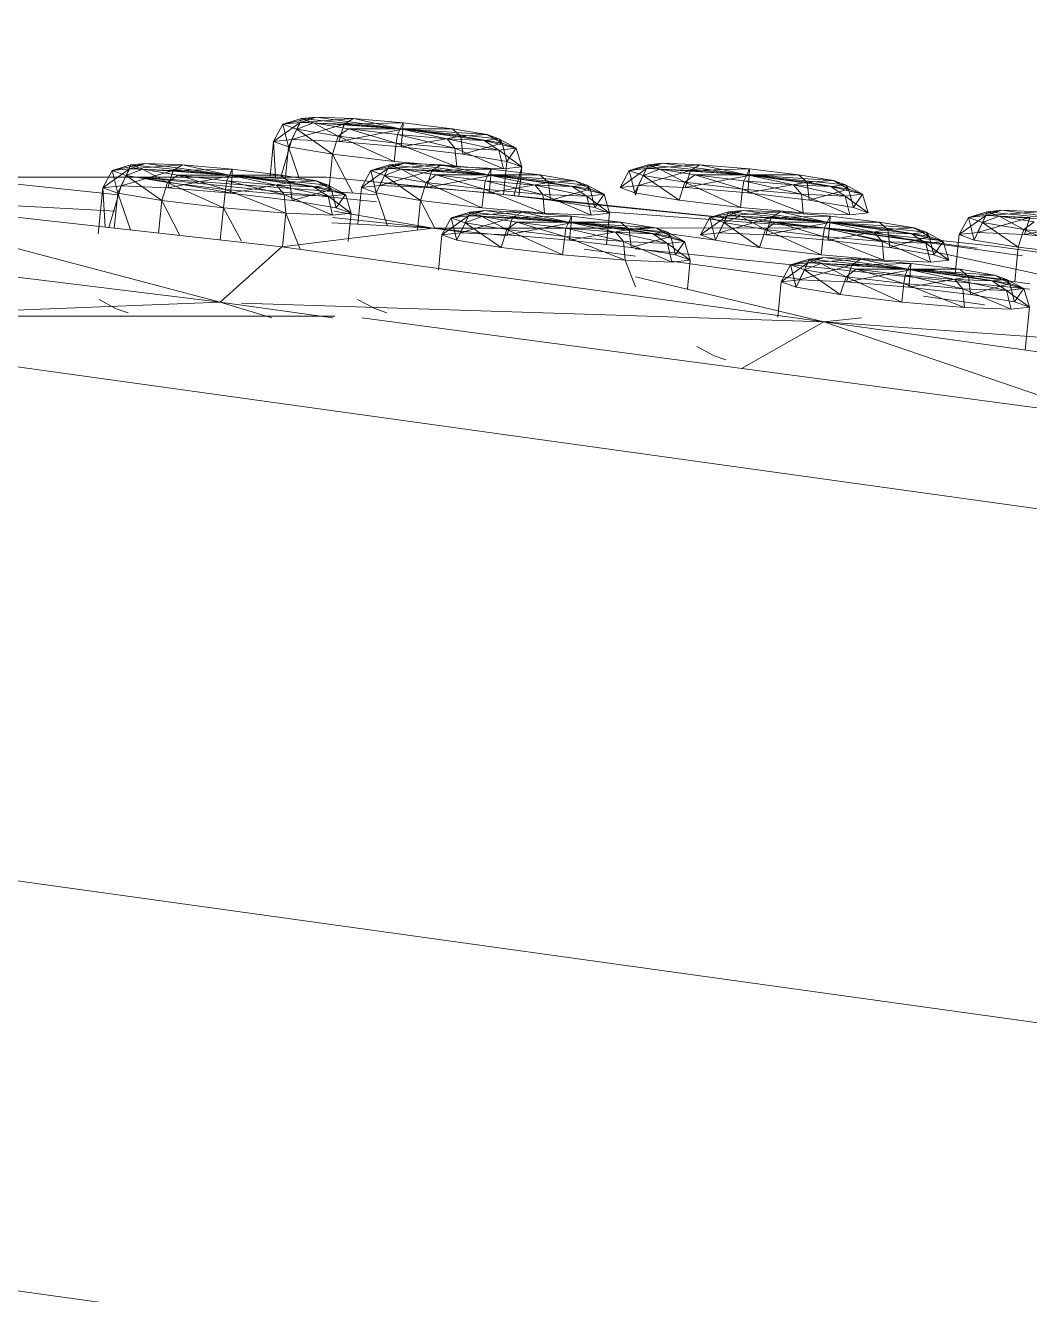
# Model space of a CAD drawing. Extents: x 4834 to 83801, y -13735 to 32221.
# Drawn here: x 13860.249 to 13861.858, y -12487.664 to -12485.629 of the extents above; entities that cross this region are included whole.
import ezdxf

# ---------------------------------------------------------------- set-up
doc = ezdxf.new("R2010")
doc.units = 0
doc.header["$LTSCALE"] = 8
doc.header["$MEASUREMENT"] = 0
doc.layers.add('A-WALL-PATT', color=253, linetype='Continuous')
doc.layers.add('G-IMPT', color=8, linetype='Continuous', lineweight=9)
doc.layers.add('I-FURN', color=30, linetype='Continuous', lineweight=9)

# ---------------------------------------------------------------- blocks, each defined once
blk = doc.blocks.new('Captain_Kirk_simplified_chair_2_22296 - Captain_Kirk_simplified_chair_2_22296-V42-Section 1')
at = {"layer": 'G-IMPT'}
for p, q in [((1110.3626, 22.7533), (1110.3201, 22.7228)), ((1110.3883, 22.7618), (1110.3349, 22.7503)), ((1110.3649, 22.7593), (1110.3349, 22.7503)), ((1110.3626, 22.7533), (1110.3349, 22.7503)), ((1110.3626, 22.7533), (1110.3495, 22.7259)), ((1110.3649, 22.7593), (1110.3573, 22.7422)), ((1110.3838, 22.7524), (1110.3573, 22.7422)), ((1110.3883, 22.7618), (1110.3626, 22.7533)), ((1110.4479, 22.7593), (1110.3626, 22.7533)), ((1110.433, 22.7503), (1110.3626, 22.7533)), ((1110.3883, 22.7618), (1110.3649, 22.7593)), ((1110.5231, 22.7431), (1110.3649, 22.7593)), ((1110.3649, 22.7593), (1110.3838, 22.7524)), ((1110.5231, 22.7431), (1110.3838, 22.7524)), ((1110.3838, 22.7524), (1110.4401, 22.743)), ((1110.3838, 22.7524), (1110.4238, 22.7311)), ((1110.4479, 22.7593), (1110.3883, 22.7618)), ((1110.5231, 22.7431), (1110.3883, 22.7618)), ((1110.4479, 22.7593), (1110.433, 22.7503)), ((1110.5276, 22.7525), (1110.433, 22.7503)), ((1110.5276, 22.7525), (1110.4479, 22.7593)), ((1110.5231, 22.7431), (1110.4479, 22.7593)), ((1110.5231, 22.7431), (1110.5276, 22.7525)), ((1110.5276, 22.7525), (1110.5272, 22.7423)), ((1110.6061, 22.7431), (1110.5276, 22.7525)), ((1110.3349, 22.7503), (1110.3201, 22.7228)), ((1110.3349, 22.7503), (1110.3573, 22.7422)), ((1110.3349, 22.7503), (1110.3439, 22.7141)), ((1110.3573, 22.7422), (1110.3439, 22.7141)), ((1110.433, 22.7503), (1110.3495, 22.7259)), ((1110.3573, 22.7422), (1110.4238, 22.7311)), ((1110.3573, 22.7422), (1110.4146, 22.7024)), ((1110.4401, 22.743), (1110.4238, 22.7311)), ((1110.433, 22.7503), (1110.4244, 22.7228)), ((1110.5272, 22.7423), (1110.4244, 22.7228)), ((1110.5272, 22.7423), (1110.433, 22.7503)), ((1110.5231, 22.7431), (1110.4401, 22.743)), ((1110.4401, 22.743), (1110.5186, 22.7337)), ((1110.4401, 22.743), (1110.5166, 22.7201)), ((1110.5186, 22.7337), (1110.5166, 22.7201)), ((1110.5231, 22.7431), (1110.5186, 22.7337)), ((1110.5186, 22.7337), (1110.5983, 22.7268)), ((1110.5186, 22.7337), (1110.6108, 22.712)), ((1110.5231, 22.7431), (1110.6061, 22.7431)), ((1110.5231, 22.7431), (1110.5983, 22.7268)), ((1110.5231, 22.7431), (1110.6578, 22.7244)), ((1110.5231, 22.7431), (1110.6813, 22.7269)), ((1110.5231, 22.7431), (1110.6623, 22.7337)), ((1110.5272, 22.7423), (1110.5246, 22.7142)), ((1110.6061, 22.7431), (1110.5272, 22.7423)), ((1110.62, 22.7312), (1110.5272, 22.7423)), ((1110.6061, 22.7431), (1110.6623, 22.7337)), ((1110.6061, 22.7431), (1110.62, 22.7312)), ((1110.6623, 22.7337), (1110.62, 22.7312)), ((1110.6813, 22.7269), (1110.6623, 22.7337)), ((1110.6623, 22.7337), (1110.6865, 22.7201)), ((1110.3201, 22.7228), (1110.3144, 22.6669)), ((1110.3495, 22.7259), (1110.3201, 22.7228)), ((1110.3201, 22.7228), (1110.3439, 22.7141)), ((1110.3201, 22.7228), (1110.3232, 22.6655)), ((1110.3495, 22.7259), (1110.3318, 22.6655)), ((1110.3439, 22.7141), (1110.339, 22.6655)), ((1110.3439, 22.7141), (1110.4146, 22.7024)), ((1110.3439, 22.7141), (1110.3607, 22.6655)), ((1110.4244, 22.7228), (1110.3495, 22.7259)), ((1110.4238, 22.7311), (1110.4146, 22.7024)), ((1110.4238, 22.7311), (1110.5166, 22.7201)), ((1110.4238, 22.7311), (1110.5133, 22.6906)), ((1110.5246, 22.7142), (1110.4244, 22.7228)), ((1110.5166, 22.7201), (1110.5133, 22.6906)), ((1110.5166, 22.7201), (1110.6108, 22.712)), ((1110.5166, 22.7201), (1110.6136, 22.682)), ((1110.62, 22.7312), (1110.5246, 22.7142)), ((1110.6233, 22.7024), (1110.5246, 22.7142)), ((1110.5983, 22.7268), (1110.6578, 22.7244)), ((1110.5983, 22.7268), (1110.6108, 22.712)), ((1110.5983, 22.7268), (1110.6812, 22.709)), ((1110.6108, 22.712), (1110.6812, 22.709)), ((1110.6108, 22.712), (1110.6136, 22.682)), ((1110.6108, 22.712), (1110.6884, 22.6789)), ((1110.62, 22.7312), (1110.6865, 22.7201)), ((1110.62, 22.7312), (1110.6233, 22.7024)), ((1110.6865, 22.7201), (1110.6233, 22.7024)), ((1110.6578, 22.7244), (1110.6813, 22.7269)), ((1110.6578, 22.7244), (1110.6812, 22.709)), ((1110.6578, 22.7244), (1110.7089, 22.712)), ((1110.6812, 22.709), (1110.7089, 22.712)), ((1110.6813, 22.7269), (1110.7089, 22.712)), ((1110.6813, 22.7269), (1110.6865, 22.7201)), ((1110.7089, 22.712), (1110.6865, 22.7201)), ((1110.6865, 22.7201), (1110.6941, 22.6907)), ((1110.7089, 22.712), (1110.6941, 22.6907)), ((1110.7089, 22.712), (1110.7179, 22.682)), ((1110.4146, 22.7024), (1110.4086, 22.6429)), ((1110.4146, 22.7024), (1110.5133, 22.6906)), ((1110.4146, 22.7024), (1110.4471, 22.64)), ((1110.6233, 22.7024), (1110.6941, 22.6907)), ((1110.6812, 22.709), (1110.6884, 22.6789)), ((1110.6812, 22.709), (1110.7179, 22.682)), ((1110.0889, 22.679), (1110.0463, 22.6485)), ((1110.0612, 22.676), (1110.0463, 22.6485)), ((1110.1146, 22.6875), (1110.0612, 22.676)), ((1110.0912, 22.685), (1110.0612, 22.676)), ((1110.0889, 22.679), (1110.0612, 22.676)), ((1110.0612, 22.676), (1110.0836, 22.6679)), ((1110.0612, 22.676), (1110.0702, 22.6399)), ((1110.0889, 22.679), (1110.0758, 22.6517)), ((1110.1593, 22.6761), (1110.0758, 22.6517)), ((1110.0912, 22.685), (1110.0836, 22.6679)), ((1110.1101, 22.6781), (1110.0836, 22.6679)), ((1110.1146, 22.6875), (1110.0889, 22.679)), ((1110.1742, 22.685), (1110.0889, 22.679)), ((1110.1593, 22.6761), (1110.0889, 22.679)), ((1110.1146, 22.6875), (1110.0912, 22.685)), ((1110.2494, 22.6688), (1110.0912, 22.685)), ((1110.0912, 22.685), (1110.1101, 22.6781)), ((1110.2494, 22.6688), (1110.1101, 22.6781)), ((1110.1101, 22.6781), (1110.1664, 22.6688)), ((1110.1101, 22.6781), (1110.1501, 22.6569)), ((1110.1742, 22.685), (1110.1146, 22.6875)), ((1110.2494, 22.6688), (1110.1146, 22.6875)), ((1110.1593, 22.6761), (1110.1507, 22.6485)), ((1110.1742, 22.685), (1110.1593, 22.6761)), ((1110.2539, 22.6782), (1110.1593, 22.6761)), ((1110.2535, 22.668), (1110.1593, 22.6761)), ((1110.2539, 22.6782), (1110.1742, 22.685)), ((1110.2494, 22.6688), (1110.1742, 22.685)), ((1110.2494, 22.6688), (1110.2539, 22.6782)), ((1110.2539, 22.6782), (1110.2535, 22.668)), ((1110.3324, 22.6689), (1110.2539, 22.6782)), ((1110.5034, 22.6792), (1110.4608, 22.6487)), ((1110.4757, 22.6762), (1110.4608, 22.6487)), ((1110.5291, 22.6877), (1110.4757, 22.6762)), ((1110.5057, 22.6852), (1110.4757, 22.6762)), ((1110.5034, 22.6792), (1110.4757, 22.6762)), ((1110.4757, 22.6762), (1110.4981, 22.6681)), ((1110.4757, 22.6762), (1110.4847, 22.6401)), ((1110.5034, 22.6792), (1110.4903, 22.6519)), ((1110.5737, 22.6763), (1110.4903, 22.6519)), ((1110.5057, 22.6852), (1110.4981, 22.6681)), ((1110.5246, 22.6783), (1110.4981, 22.6681)), ((1110.5291, 22.6877), (1110.5034, 22.6792)), ((1110.5886, 22.6852), (1110.5034, 22.6792)), ((1110.5737, 22.6763), (1110.5034, 22.6792)), ((1110.5291, 22.6877), (1110.5057, 22.6852)), ((1110.6639, 22.669), (1110.5057, 22.6852)), ((1110.5057, 22.6852), (1110.5246, 22.6783)), ((1110.5133, 22.6906), (1110.6136, 22.682)), ((1110.6639, 22.669), (1110.5246, 22.6783)), ((1110.5246, 22.6783), (1110.5809, 22.669)), ((1110.5246, 22.6783), (1110.5646, 22.657)), ((1110.5886, 22.6852), (1110.5291, 22.6877)), ((1110.6639, 22.669), (1110.5291, 22.6877)), ((1110.5737, 22.6763), (1110.5652, 22.6487)), ((1110.5886, 22.6852), (1110.5737, 22.6763)), ((1110.6683, 22.6784), (1110.5737, 22.6763)), ((1110.668, 22.6682), (1110.5737, 22.6763)), ((1110.6683, 22.6784), (1110.5886, 22.6852)), ((1110.6639, 22.669), (1110.5886, 22.6852)), ((1110.6136, 22.682), (1110.6884, 22.6789)), ((1110.6639, 22.669), (1110.6683, 22.6784)), ((1110.6683, 22.6784), (1110.668, 22.6682)), ((1110.7468, 22.669), (1110.6683, 22.6784)), ((1110.6884, 22.6789), (1110.7179, 22.682)), ((1110.6941, 22.6907), (1110.6887, 22.6374)), ((1110.7179, 22.682), (1110.6941, 22.6907)), ((1110.7179, 22.682), (1110.705, 22.6354)), ((1110.7179, 22.682), (1110.7131, 22.6345)), ((1110.9179, 22.6794), (1110.8753, 22.6489)), ((1110.8902, 22.6764), (1110.8753, 22.6489)), ((1110.9436, 22.6879), (1110.8902, 22.6764)), ((1110.9202, 22.6854), (1110.8902, 22.6764)), ((1110.9179, 22.6794), (1110.8902, 22.6764)), ((1110.8902, 22.6764), (1110.9126, 22.6683)), ((1110.8902, 22.6764), (1110.8991, 22.6402)), ((1110.9179, 22.6794), (1110.9048, 22.652)), ((1110.9882, 22.6764), (1110.9048, 22.652)), ((1110.9202, 22.6854), (1110.9126, 22.6683)), ((1110.9391, 22.6785), (1110.9126, 22.6683)), ((1110.9436, 22.6879), (1110.9179, 22.6794)), ((1111.0031, 22.6854), (1110.9179, 22.6794)), ((1110.9882, 22.6764), (1110.9179, 22.6794)), ((1110.9436, 22.6879), (1110.9202, 22.6854)), ((1111.0783, 22.6692), (1110.9202, 22.6854)), ((1110.9202, 22.6854), (1110.9391, 22.6785)), ((1111.0783, 22.6692), (1110.9391, 22.6785)), ((1110.9391, 22.6785), (1110.9954, 22.6691)), ((1110.9391, 22.6785), (1110.9791, 22.6572)), ((1111.0031, 22.6854), (1110.9436, 22.6879)), ((1111.0783, 22.6692), (1110.9436, 22.6879)), ((1110.9882, 22.6764), (1110.9797, 22.6489)), ((1111.0031, 22.6854), (1110.9882, 22.6764)), ((1111.0828, 22.6786), (1110.9882, 22.6764)), ((1111.0824, 22.6684), (1110.9882, 22.6764)), ((1111.0828, 22.6786), (1111.0031, 22.6854)), ((1111.0783, 22.6692), (1111.0031, 22.6854)), ((1111.0783, 22.6692), (1111.0828, 22.6786)), ((1111.0828, 22.6786), (1111.0824, 22.6684)), ((1111.1613, 22.6692), (1111.0828, 22.6786)), ((1110.1054, 22.6654), (1109.8058, 22.6653)), ((1110.0711, 22.6371), (1109.8058, 22.6653)), ((1110.0758, 22.6517), (1110.0463, 22.6485)), ((1110.0758, 22.6517), (1110.0562, 22.5847)), ((1110.0836, 22.6679), (1110.0702, 22.6399)), ((1110.1507, 22.6485), (1110.0758, 22.6517)), ((1110.0836, 22.6679), (1110.1501, 22.6569)), ((1110.0836, 22.6679), (1110.1409, 22.6281)), ((1110.1054, 22.6654), (1110.4049, 22.6655)), ((1110.2509, 22.6401), (1110.1054, 22.6654)), ((1110.4851, 22.6258), (1110.1054, 22.6654)), ((1110.1054, 22.6654), (1110.4857, 22.6371)), ((1110.1501, 22.6569), (1110.1409, 22.6281)), ((1110.1664, 22.6688), (1110.1501, 22.6569)), ((1110.1501, 22.6569), (1110.2429, 22.6458)), ((1110.1501, 22.6569), (1110.2396, 22.6163)), ((1110.2535, 22.668), (1110.1507, 22.6485)), ((1110.2494, 22.6688), (1110.1664, 22.6688)), ((1110.1664, 22.6688), (1110.2449, 22.6594)), ((1110.1664, 22.6688), (1110.2429, 22.6458)), ((1110.2449, 22.6594), (1110.2429, 22.6458)), ((1110.2494, 22.6688), (1110.2449, 22.6594)), ((1110.2449, 22.6594), (1110.3246, 22.6526)), ((1110.2449, 22.6594), (1110.3371, 22.6377)), ((1110.2494, 22.6688), (1110.3324, 22.6689)), ((1110.2494, 22.6688), (1110.3246, 22.6526)), ((1110.2494, 22.6688), (1110.3841, 22.6501)), ((1110.2494, 22.6688), (1110.4076, 22.6526)), ((1110.2494, 22.6688), (1110.3886, 22.6595)), ((1110.2535, 22.668), (1110.2509, 22.64)), ((1110.3463, 22.6569), (1110.2509, 22.64)), ((1110.3324, 22.6689), (1110.2535, 22.668)), ((1110.3463, 22.6569), (1110.2535, 22.668)), ((1110.3246, 22.6526), (1110.3841, 22.6501)), ((1110.3246, 22.6526), (1110.3371, 22.6377)), ((1110.3246, 22.6526), (1110.4075, 22.6348)), ((1110.3324, 22.6689), (1110.3886, 22.6595)), ((1110.3324, 22.6689), (1110.3463, 22.6569)), ((1110.3886, 22.6595), (1110.3463, 22.6569)), ((1110.3463, 22.6569), (1110.4128, 22.6459)), ((1110.3463, 22.6569), (1110.3496, 22.6282)), ((1110.3841, 22.6501), (1110.4076, 22.6526)), ((1110.4076, 22.6526), (1110.3886, 22.6595)), ((1110.3886, 22.6595), (1110.4128, 22.6459)), ((1110.6879, 22.6375), (1110.4049, 22.6655)), ((1110.4076, 22.6526), (1110.4352, 22.6378)), ((1110.4076, 22.6526), (1110.4128, 22.6459)), ((1110.4903, 22.6519), (1110.4608, 22.6487)), ((1110.4981, 22.6681), (1110.4847, 22.6401)), ((1110.5652, 22.6487), (1110.4903, 22.6519)), ((1110.5652, 22.6491), (1110.4978, 22.656)), ((1110.4981, 22.6681), (1110.5646, 22.657)), ((1110.4981, 22.6681), (1110.5554, 22.6283)), ((1110.5646, 22.657), (1110.5554, 22.6283)), ((1110.5809, 22.669), (1110.5646, 22.657)), ((1110.5646, 22.657), (1110.6574, 22.646)), ((1110.5646, 22.657), (1110.6541, 22.6165)), ((1110.668, 22.6682), (1110.5652, 22.6487)), ((1110.6639, 22.669), (1110.5809, 22.669)), ((1110.5809, 22.669), (1110.6594, 22.6596)), ((1110.5809, 22.669), (1110.6574, 22.646)), ((1110.6594, 22.6596), (1110.6574, 22.646)), ((1110.6639, 22.669), (1110.6594, 22.6596)), ((1110.6594, 22.6596), (1110.7391, 22.6528)), ((1110.6594, 22.6596), (1110.7516, 22.6379)), ((1110.6639, 22.669), (1110.7468, 22.669)), ((1110.6639, 22.669), (1110.7391, 22.6528)), ((1110.6639, 22.669), (1110.7986, 22.6503)), ((1110.6639, 22.669), (1110.8221, 22.6528)), ((1110.6639, 22.669), (1110.8031, 22.6597)), ((1110.668, 22.6682), (1110.6654, 22.6401)), ((1110.7607, 22.6571), (1110.6654, 22.6401)), ((1110.7468, 22.669), (1110.668, 22.6682)), ((1110.7607, 22.6571), (1110.668, 22.6682)), ((1110.7391, 22.6528), (1110.7986, 22.6503)), ((1110.7391, 22.6528), (1110.7516, 22.6379)), ((1110.7391, 22.6528), (1110.822, 22.635)), ((1110.7468, 22.669), (1110.8031, 22.6597)), ((1110.7468, 22.669), (1110.7607, 22.6571)), ((1110.8031, 22.6597), (1110.7607, 22.6571)), ((1110.7607, 22.6571), (1110.8273, 22.6461)), ((1110.7607, 22.6571), (1110.7641, 22.6284)), ((1110.7986, 22.6503), (1110.8221, 22.6528)), ((1110.7986, 22.6503), (1110.822, 22.635)), ((1110.7986, 22.6503), (1110.8497, 22.638)), ((1110.8221, 22.6528), (1110.8031, 22.6597)), ((1110.8031, 22.6597), (1110.8273, 22.6461)), ((1110.8221, 22.6528), (1110.8497, 22.638)), ((1110.8221, 22.6528), (1110.8273, 22.6461)), ((1110.9048, 22.652), (1110.8753, 22.6489)), ((1110.9126, 22.6683), (1110.8991, 22.6402)), ((1110.9048, 22.652), (1110.9003, 22.6366)), ((1110.9797, 22.6489), (1110.9048, 22.652)), ((1110.9126, 22.6683), (1110.9791, 22.6572)), ((1110.9126, 22.6683), (1110.9699, 22.6285)), ((1110.9791, 22.6572), (1110.9699, 22.6285)), ((1110.9954, 22.6691), (1110.9791, 22.6572)), ((1110.9791, 22.6572), (1111.0718, 22.6462)), ((1110.9791, 22.6572), (1111.0686, 22.6167)), ((1111.0824, 22.6684), (1110.9797, 22.6489)), ((1111.0783, 22.6692), (1110.9954, 22.6691)), ((1110.9954, 22.6691), (1111.0739, 22.6598)), ((1110.9954, 22.6691), (1111.0718, 22.6462)), ((1111.0739, 22.6598), (1111.0718, 22.6462)), ((1111.0783, 22.6692), (1111.0739, 22.6598)), ((1111.0739, 22.6598), (1111.1536, 22.653)), ((1111.0739, 22.6598), (1111.1661, 22.6381)), ((1111.0783, 22.6692), (1111.1613, 22.6692)), ((1111.0783, 22.6692), (1111.1536, 22.653)), ((1111.0783, 22.6692), (1111.2131, 22.6505)), ((1111.0783, 22.6692), (1111.2365, 22.653)), ((1111.0783, 22.6692), (1111.2176, 22.6599)), ((1111.0824, 22.6684), (1111.0799, 22.6403)), ((1111.1752, 22.6573), (1111.0799, 22.6403)), ((1111.1613, 22.6692), (1111.0824, 22.6684)), ((1111.1752, 22.6573), (1111.0824, 22.6684)), ((1111.1536, 22.653), (1111.2131, 22.6505)), ((1111.1536, 22.653), (1111.1661, 22.6381)), ((1111.1536, 22.653), (1111.2364, 22.6352)), ((1111.1613, 22.6692), (1111.2176, 22.6599)), ((1111.1613, 22.6692), (1111.1752, 22.6573)), ((1111.2176, 22.6599), (1111.1752, 22.6573)), ((1111.1752, 22.6573), (1111.2417, 22.6462)), ((1111.1752, 22.6573), (1111.1786, 22.6286)), ((1111.2131, 22.6505), (1111.2365, 22.653)), ((1111.2131, 22.6505), (1111.2364, 22.6352)), ((1111.2131, 22.6505), (1111.2641, 22.6381)), ((1111.2365, 22.653), (1111.2176, 22.6599)), ((1111.2176, 22.6599), (1111.2417, 22.6462)), ((1111.2365, 22.653), (1111.2641, 22.6381)), ((1111.2365, 22.653), (1111.2417, 22.6462)), ((1110.2344, 22.4648), (1109.5855, 22.6371)), ((1110.3335, 22.5539), (1109.5855, 22.6371)), ((1109.5855, 22.6371), (1110.0673, 22.6111)), ((1110.0463, 22.6485), (1110.0389, 22.5746)), ((1110.0463, 22.6485), (1110.0702, 22.6399)), ((1110.0463, 22.6485), (1110.0499, 22.5855)), ((1110.0702, 22.6399), (1110.0645, 22.5838)), ((1110.0702, 22.6399), (1110.1409, 22.6281)), ((1110.0702, 22.6399), (1110.0906, 22.5809)), ((1110.2509, 22.64), (1110.1507, 22.6485)), ((1110.2429, 22.6458), (1110.2396, 22.6163)), ((1110.2429, 22.6458), (1110.3371, 22.6377)), ((1110.2429, 22.6458), (1110.3399, 22.6077)), ((1110.3496, 22.6282), (1110.2509, 22.64)), ((1110.3371, 22.6377), (1110.4075, 22.6348)), ((1110.3371, 22.6377), (1110.3399, 22.6077)), ((1110.3371, 22.6377), (1110.4147, 22.6046)), ((1110.4128, 22.6459), (1110.3496, 22.6282)), ((1110.3841, 22.6501), (1110.4075, 22.6348)), ((1110.3841, 22.6501), (1110.4352, 22.6378)), ((1110.4075, 22.6348), (1110.4352, 22.6378)), ((1110.4075, 22.6348), (1110.4147, 22.6046)), ((1110.4075, 22.6348), (1110.4442, 22.6078)), ((1110.4352, 22.6378), (1110.4128, 22.6459)), ((1110.4128, 22.6459), (1110.4204, 22.6164)), ((1110.4352, 22.6378), (1110.4204, 22.6164)), ((1110.4352, 22.6378), (1110.4442, 22.6078)), ((1110.4608, 22.6487), (1110.4549, 22.5902)), ((1110.4608, 22.6487), (1110.4847, 22.6401)), ((1110.4847, 22.6401), (1110.5554, 22.6283)), ((1110.4847, 22.6401), (1110.5028, 22.5876)), ((1110.6654, 22.6401), (1110.5652, 22.6487)), ((1110.6574, 22.646), (1110.6541, 22.6165)), ((1110.6574, 22.646), (1110.7516, 22.6379)), ((1110.6574, 22.646), (1110.7543, 22.6079)), ((1110.7641, 22.6284), (1110.6654, 22.6401)), ((1111.2011, 22.584), (1110.6879, 22.6375)), ((1110.7516, 22.6379), (1110.822, 22.635)), ((1110.7516, 22.6379), (1110.7543, 22.6079)), ((1110.7516, 22.6379), (1110.8292, 22.6048)), ((1110.8273, 22.6461), (1110.7641, 22.6284)), ((1110.822, 22.635), (1110.8497, 22.638)), ((1110.822, 22.635), (1110.8292, 22.6048)), ((1110.822, 22.635), (1110.8587, 22.608)), ((1110.8497, 22.638), (1110.8273, 22.6461)), ((1110.8273, 22.6461), (1110.8348, 22.6166)), ((1110.8497, 22.638), (1110.8348, 22.6166)), ((1110.8497, 22.638), (1110.8587, 22.608)), ((1110.8753, 22.6489), (1110.8991, 22.6402)), ((1110.8991, 22.6402), (1110.9699, 22.6285)), ((1110.8991, 22.6402), (1110.9003, 22.637)), ((1111.0799, 22.6403), (1110.9797, 22.6489)), ((1111.0718, 22.6462), (1111.0686, 22.6167)), ((1111.0718, 22.6462), (1111.1661, 22.6381)), ((1111.0718, 22.6462), (1111.1688, 22.6081)), ((1111.1786, 22.6286), (1111.0799, 22.6403)), ((1111.1661, 22.6381), (1111.2364, 22.6352)), ((1111.1661, 22.6381), (1111.1688, 22.6081)), ((1111.1661, 22.6381), (1111.2437, 22.605)), ((1111.2417, 22.6462), (1111.1786, 22.6286)), ((1111.2364, 22.6352), (1111.2641, 22.6381)), ((1111.2364, 22.6352), (1111.2437, 22.605)), ((1111.2364, 22.6352), (1111.2732, 22.6082)), ((1111.2641, 22.6381), (1111.2417, 22.6462)), ((1111.2417, 22.6462), (1111.2493, 22.6168)), ((1111.2641, 22.6381), (1111.2493, 22.6168)), ((1111.2641, 22.6381), (1111.2732, 22.6082)), ((1110.1409, 22.6281), (1110.1357, 22.5759)), ((1110.1409, 22.6281), (1110.2396, 22.6163)), ((1110.1409, 22.6281), (1110.1701, 22.5721)), ((1110.2396, 22.6163), (1110.2344, 22.5649)), ((1110.2396, 22.6163), (1110.3399, 22.6077)), ((1110.2396, 22.6163), (1110.2685, 22.5629)), ((1110.3496, 22.6282), (1110.4204, 22.6164)), ((1110.5753, 22.5837), (1110.4171, 22.6112)), ((1110.4442, 22.6078), (1110.4204, 22.6164)), ((1110.5554, 22.6283), (1110.5506, 22.5807)), ((1110.5554, 22.6283), (1110.6541, 22.6165)), ((1110.5554, 22.6283), (1110.5791, 22.5828)), ((1110.6583, 22.612), (1110.6049, 22.6005)), ((1110.6349, 22.6095), (1110.6049, 22.6005)), ((1110.6349, 22.6095), (1110.6273, 22.5924)), ((1110.6583, 22.612), (1110.6326, 22.6035)), ((1110.7178, 22.6095), (1110.6326, 22.6035)), ((1110.6583, 22.612), (1110.6349, 22.6095)), ((1110.7931, 22.5933), (1110.6349, 22.6095)), ((1110.6349, 22.6095), (1110.6538, 22.6026)), ((1110.6541, 22.6165), (1110.7543, 22.6079)), ((1110.7178, 22.6095), (1110.6583, 22.612)), ((1110.7931, 22.5933), (1110.6583, 22.612)), ((1110.7178, 22.6095), (1110.7029, 22.6006)), ((1110.7975, 22.6027), (1110.7178, 22.6095)), ((1110.7931, 22.5933), (1110.7178, 22.6095)), ((1111.2011, 22.584), (1110.7641, 22.6287)), ((1110.7641, 22.6284), (1110.8348, 22.6166)), ((1110.8316, 22.6114), (1111.2011, 22.584)), ((1110.8587, 22.608), (1110.8348, 22.6166)), ((1110.9699, 22.6285), (1111.0686, 22.6167)), ((1111.0728, 22.6122), (1111.0193, 22.6007)), ((1111.0493, 22.6097), (1111.0193, 22.6007)), ((1111.0493, 22.6097), (1111.0418, 22.5926)), ((1111.0728, 22.6122), (1111.047, 22.6037)), ((1111.1323, 22.6097), (1111.047, 22.6037)), ((1111.0728, 22.6122), (1111.0493, 22.6097)), ((1111.2075, 22.5935), (1111.0493, 22.6097)), ((1111.0493, 22.6097), (1111.0683, 22.6028)), ((1111.0686, 22.6167), (1111.1688, 22.6081)), ((1111.1323, 22.6097), (1111.0728, 22.6122)), ((1111.2075, 22.5935), (1111.0728, 22.6122)), ((1111.1323, 22.6097), (1111.1174, 22.6008)), ((1111.212, 22.6029), (1111.1323, 22.6097)), ((1111.2075, 22.5935), (1111.1323, 22.6097)), ((1111.1786, 22.6286), (1111.2493, 22.6168)), ((1111.2732, 22.6082), (1111.2493, 22.6168)), ((1111.4873, 22.6124), (1111.4338, 22.6009)), ((1111.4638, 22.6099), (1111.4338, 22.6009)), ((1111.4638, 22.6099), (1111.4562, 22.5928)), ((1111.4873, 22.6124), (1111.4615, 22.6039)), ((1111.5468, 22.6099), (1111.4615, 22.6039)), ((1111.4873, 22.6124), (1111.4638, 22.6099)), ((1111.622, 22.5937), (1111.4638, 22.6099)), ((1111.4638, 22.6099), (1111.4828, 22.603)), ((1111.5468, 22.6099), (1111.4873, 22.6124)), ((1111.622, 22.5937), (1111.4873, 22.6124)), ((1110.3399, 22.6077), (1110.3344, 22.5539)), ((1110.3399, 22.6077), (1110.4147, 22.6046)), ((1110.3399, 22.6077), (1110.3626, 22.5499)), ((1110.4135, 22.5924), (1110.5753, 22.5837)), ((1110.5753, 22.5837), (1110.4143, 22.6008)), ((1110.4147, 22.6046), (1110.4442, 22.6078)), ((1110.4442, 22.6078), (1110.4396, 22.5622)), ((1110.6326, 22.6035), (1110.59, 22.573)), ((1110.6049, 22.6005), (1110.59, 22.573)), ((1110.6326, 22.6035), (1110.6049, 22.6005)), ((1110.6049, 22.6005), (1110.6273, 22.5924)), ((1110.6049, 22.6005), (1110.6139, 22.5644)), ((1110.6273, 22.5924), (1110.6139, 22.5644)), ((1110.6326, 22.6035), (1110.6195, 22.5762)), ((1110.7029, 22.6006), (1110.6195, 22.5762)), ((1110.6538, 22.6026), (1110.6273, 22.5924)), ((1110.6273, 22.5924), (1110.6938, 22.5814)), ((1110.6273, 22.5924), (1110.6846, 22.5526)), ((1110.7029, 22.6006), (1110.6326, 22.6035)), ((1110.7931, 22.5933), (1110.6538, 22.6026)), ((1110.6538, 22.6026), (1110.7101, 22.5933)), ((1110.6538, 22.6026), (1110.6938, 22.5814)), ((1110.7101, 22.5933), (1110.6938, 22.5814)), ((1110.7029, 22.6006), (1110.6944, 22.573)), ((1110.7972, 22.5925), (1110.6944, 22.573)), ((1110.7975, 22.6027), (1110.7029, 22.6006)), ((1110.7972, 22.5925), (1110.7029, 22.6006)), ((1110.7931, 22.5933), (1110.7101, 22.5933)), ((1110.7101, 22.5933), (1110.7886, 22.5839)), ((1110.7101, 22.5933), (1110.7866, 22.5703)), ((1110.7543, 22.6079), (1110.8292, 22.6048)), ((1110.7931, 22.5933), (1110.7886, 22.5839)), ((1110.7931, 22.5933), (1110.7975, 22.6027)), ((1110.7931, 22.5933), (1110.876, 22.5934)), ((1110.7931, 22.5933), (1110.8683, 22.5771)), ((1110.7931, 22.5933), (1110.9278, 22.5746)), ((1110.7931, 22.5933), (1110.9513, 22.5771)), ((1110.7931, 22.5933), (1110.9323, 22.584)), ((1110.7972, 22.5925), (1110.7946, 22.5645)), ((1110.7975, 22.6027), (1110.7972, 22.5925)), ((1110.876, 22.5934), (1110.7972, 22.5925)), ((1110.8899, 22.5814), (1110.7972, 22.5925)), ((1110.876, 22.5934), (1110.7975, 22.6027)), ((1110.8883, 22.5839), (1110.8252, 22.5904)), ((1110.8292, 22.6048), (1110.8587, 22.608)), ((1110.8587, 22.608), (1110.8536, 22.5574)), ((1110.876, 22.5934), (1110.9323, 22.584)), ((1110.876, 22.5934), (1110.8899, 22.5814)), ((1111.047, 22.6037), (1111.0045, 22.5732)), ((1111.0193, 22.6007), (1111.0045, 22.5732)), ((1111.047, 22.6037), (1111.0193, 22.6007)), ((1111.0193, 22.6007), (1111.0418, 22.5926)), ((1111.0193, 22.6007), (1111.0283, 22.5646)), ((1111.0418, 22.5926), (1111.0283, 22.5646)), ((1111.047, 22.6037), (1111.034, 22.5764)), ((1111.1174, 22.6008), (1111.034, 22.5764)), ((1111.0683, 22.6028), (1111.0418, 22.5926)), ((1111.0418, 22.5926), (1111.1083, 22.5815)), ((1111.0418, 22.5926), (1111.0991, 22.5528)), ((1111.1174, 22.6008), (1111.047, 22.6037)), ((1111.2075, 22.5935), (1111.0683, 22.6028)), ((1111.0683, 22.6028), (1111.1246, 22.5935)), ((1111.0683, 22.6028), (1111.1083, 22.5815)), ((1111.1246, 22.5935), (1111.1083, 22.5815)), ((1111.1174, 22.6008), (1111.1089, 22.5732)), ((1111.2116, 22.5927), (1111.1089, 22.5732)), ((1111.212, 22.6029), (1111.1174, 22.6008)), ((1111.2116, 22.5927), (1111.1174, 22.6008)), ((1111.2075, 22.5935), (1111.1246, 22.5935)), ((1111.1246, 22.5935), (1111.2031, 22.5841)), ((1111.1246, 22.5935), (1111.201, 22.5705)), ((1111.1688, 22.6081), (1111.2437, 22.605)), ((1111.2075, 22.5935), (1111.2031, 22.5841)), ((1111.2075, 22.5935), (1111.212, 22.6029)), ((1111.2075, 22.5935), (1111.2905, 22.5935)), ((1111.2075, 22.5935), (1111.2828, 22.5773)), ((1111.2075, 22.5935), (1111.3423, 22.5748)), ((1111.2075, 22.5935), (1111.3657, 22.5773)), ((1111.2075, 22.5935), (1111.3468, 22.5842)), ((1111.2116, 22.5927), (1111.2091, 22.5646)), ((1111.212, 22.6029), (1111.2116, 22.5927)), ((1111.2905, 22.5935), (1111.2116, 22.5927)), ((1111.3044, 22.5816), (1111.2116, 22.5927)), ((1111.2905, 22.5935), (1111.212, 22.6029)), ((1111.2437, 22.605), (1111.2732, 22.6082)), ((1111.2905, 22.5935), (1111.3468, 22.5842)), ((1111.2905, 22.5935), (1111.3044, 22.5816)), ((1111.4615, 22.6039), (1111.419, 22.5734)), ((1111.4338, 22.6009), (1111.419, 22.5734)), ((1111.4615, 22.6039), (1111.4338, 22.6009)), ((1111.4338, 22.6009), (1111.4562, 22.5928)), ((1111.4338, 22.6009), (1111.4428, 22.5647)), ((1111.4562, 22.5928), (1111.4428, 22.5647)), ((1111.4615, 22.6039), (1111.4485, 22.5765)), ((1111.5319, 22.6009), (1111.4485, 22.5765)), ((1111.4828, 22.603), (1111.4562, 22.5928)), ((1111.4562, 22.5928), (1111.5227, 22.5817)), ((1111.4562, 22.5928), (1111.5136, 22.553)), ((1111.5319, 22.6009), (1111.4615, 22.6039)), ((1111.622, 22.5937), (1111.4828, 22.603)), ((1111.4828, 22.603), (1111.5391, 22.5936)), ((1111.4828, 22.603), (1111.5227, 22.5817)), ((1111.5391, 22.5936), (1111.5227, 22.5817)), ((1111.5319, 22.6009), (1111.5233, 22.5734)), ((1111.6261, 22.5929), (1111.5233, 22.5734)), ((1110.3335, 22.5539), (1110.5753, 22.5837)), ((1110.5753, 22.5837), (1110.8883, 22.5839)), ((1110.6944, 22.5715), (1110.5753, 22.5837)), ((1110.6195, 22.5776), (1110.5753, 22.5837)), ((1110.59, 22.573), (1110.5843, 22.5166)), ((1110.6195, 22.5762), (1110.59, 22.573)), ((1110.59, 22.573), (1110.6139, 22.5644)), ((1110.6944, 22.573), (1110.6195, 22.5762)), ((1110.6938, 22.5814), (1110.6846, 22.5526)), ((1110.6938, 22.5814), (1110.7866, 22.5703)), ((1110.6938, 22.5814), (1110.7833, 22.5408)), ((1110.7946, 22.5645), (1110.6944, 22.573)), ((1110.7866, 22.5703), (1110.7833, 22.5408)), ((1110.7886, 22.5839), (1110.7866, 22.5703)), ((1110.7866, 22.5703), (1110.8808, 22.5622)), ((1110.7866, 22.5703), (1110.8835, 22.5322)), ((1110.7886, 22.5839), (1110.8683, 22.5771)), ((1110.7886, 22.5839), (1110.8808, 22.5622)), ((1110.8899, 22.5814), (1110.7946, 22.5645)), ((1110.8683, 22.5771), (1110.9278, 22.5746)), ((1110.8683, 22.5771), (1110.8808, 22.5622)), ((1110.8683, 22.5771), (1110.9512, 22.5593)), ((1111.0283, 22.5644), (1110.8883, 22.5839)), ((1110.9323, 22.584), (1110.8899, 22.5814)), ((1110.8899, 22.5814), (1110.9565, 22.5704)), ((1110.8899, 22.5814), (1110.8933, 22.5527)), ((1110.9565, 22.5704), (1110.8933, 22.5527)), ((1110.9003, 22.5839), (1111.2011, 22.584)), ((1110.9278, 22.5746), (1110.9513, 22.5771)), ((1110.9278, 22.5746), (1110.9512, 22.5593)), ((1110.9278, 22.5746), (1110.9789, 22.5623)), ((1110.9513, 22.5771), (1110.9323, 22.584)), ((1110.9323, 22.584), (1110.9565, 22.5704)), ((1110.9513, 22.5771), (1110.9789, 22.5623)), ((1110.9513, 22.5771), (1110.9565, 22.5704)), ((1110.9789, 22.5623), (1110.9565, 22.5704)), ((1110.9565, 22.5704), (1110.964, 22.5409)), ((1111.034, 22.5764), (1111.0045, 22.5732)), ((1111.0045, 22.5732), (1111.0283, 22.5646)), ((1111.1089, 22.5732), (1111.034, 22.5764)), ((1111.1083, 22.5815), (1111.0991, 22.5528)), ((1111.1083, 22.5815), (1111.201, 22.5705)), ((1111.1083, 22.5815), (1111.1978, 22.541)), ((1111.2091, 22.5646), (1111.1089, 22.5732)), ((1111.201, 22.5705), (1111.1978, 22.541)), ((1111.2031, 22.5841), (1111.201, 22.5705)), ((1111.201, 22.5705), (1111.2953, 22.5624)), ((1111.201, 22.5705), (1111.298, 22.5324)), ((1111.2011, 22.584), (1111.4787, 22.5544)), ((1111.5898, 22.5004), (1111.2011, 22.584)), ((1111.4473, 22.5517), (1111.2011, 22.584)), ((1111.5205, 22.5396), (1111.2011, 22.584)), ((1111.2031, 22.5841), (1111.2828, 22.5773)), ((1111.2031, 22.5841), (1111.2953, 22.5624)), ((1111.3044, 22.5816), (1111.2091, 22.5646)), ((1111.2828, 22.5773), (1111.3423, 22.5748)), ((1111.2828, 22.5773), (1111.2953, 22.5624)), ((1111.2828, 22.5773), (1111.3656, 22.5595)), ((1111.3468, 22.5842), (1111.3044, 22.5816)), ((1111.3044, 22.5816), (1111.3709, 22.5706)), ((1111.3044, 22.5816), (1111.3078, 22.5529)), ((1111.3709, 22.5706), (1111.3078, 22.5529)), ((1111.3423, 22.5748), (1111.3657, 22.5773)), ((1111.3423, 22.5748), (1111.3656, 22.5595)), ((1111.3423, 22.5748), (1111.3933, 22.5625)), ((1111.3657, 22.5773), (1111.3468, 22.5842)), ((1111.3468, 22.5842), (1111.3709, 22.5706)), ((1111.3657, 22.5773), (1111.3933, 22.5625)), ((1111.3657, 22.5773), (1111.3709, 22.5706)), ((1111.3933, 22.5625), (1111.3709, 22.5706)), ((1111.3709, 22.5706), (1111.3785, 22.5411)), ((1111.419, 22.5734), (1111.4127, 22.511)), ((1111.4485, 22.5765), (1111.419, 22.5734)), ((1111.419, 22.5734), (1111.4428, 22.5647)), ((1111.5233, 22.5734), (1111.4485, 22.5765)), ((1111.5227, 22.5817), (1111.5136, 22.553)), ((1111.5227, 22.5817), (1111.6155, 22.5707)), ((1111.5227, 22.5817), (1111.6123, 22.5412)), ((1111.6236, 22.5648), (1111.5233, 22.5734)), ((1110.2344, 22.4648), (1109.5245, 22.5528)), ((1110.2344, 22.4648), (1110.3335, 22.5539)), ((1111.202, 22.4333), (1110.3335, 22.5539)), ((1110.6139, 22.5644), (1110.6846, 22.5526)), ((1110.6846, 22.5526), (1110.7833, 22.5408)), ((1110.8933, 22.5527), (1110.7946, 22.5645)), ((1110.9003, 22.5386), (1110.8179, 22.55)), ((1110.8808, 22.5622), (1110.9512, 22.5593)), ((1110.8808, 22.5622), (1110.8835, 22.5322)), ((1110.8808, 22.5622), (1110.9584, 22.5291)), ((1110.8933, 22.5527), (1110.964, 22.5409)), ((1111.532, 22.4857), (1110.9003, 22.5504)), ((1110.9512, 22.5593), (1110.9789, 22.5623)), ((1110.9512, 22.5593), (1110.9584, 22.5291)), ((1110.9512, 22.5593), (1110.9879, 22.5323)), ((1110.9789, 22.5623), (1110.964, 22.5409)), ((1110.9789, 22.5623), (1110.9879, 22.5323)), ((1111.0283, 22.5646), (1111.0991, 22.5528)), ((1111.0991, 22.5528), (1111.1978, 22.541)), ((1111.3078, 22.5529), (1111.2091, 22.5646)), ((1111.2953, 22.5624), (1111.3656, 22.5595)), ((1111.2953, 22.5624), (1111.298, 22.5324)), ((1111.2953, 22.5624), (1111.3729, 22.5293)), ((1111.3078, 22.5529), (1111.3785, 22.5411)), ((1111.3656, 22.5595), (1111.3933, 22.5625)), ((1111.3656, 22.5595), (1111.3729, 22.5293)), ((1111.3656, 22.5595), (1111.4024, 22.5325)), ((1111.3933, 22.5625), (1111.3785, 22.5411)), ((1111.3933, 22.5625), (1111.4024, 22.5325)), ((1111.4428, 22.5647), (1111.5136, 22.553)), ((1112.3471, 22.4338), (1111.4787, 22.5544)), ((1111.5136, 22.553), (1111.508, 22.4978)), ((1111.5136, 22.553), (1111.6123, 22.5412)), ((1110.7833, 22.5408), (1110.8835, 22.5322)), ((1110.8835, 22.5322), (1110.9584, 22.5291)), ((1110.8835, 22.5322), (1110.9003, 22.4896)), ((1111.1632, 22.5021), (1110.9576, 22.5306)), ((1110.9584, 22.5291), (1110.9879, 22.5323)), ((1110.9879, 22.5323), (1110.964, 22.5409)), ((1110.9879, 22.5323), (1110.9833, 22.4867)), ((1111.1762, 22.528), (1111.1337, 22.4975)), ((1111.202, 22.5365), (1111.1485, 22.525)), ((1111.1786, 22.534), (1111.1485, 22.525)), ((1111.1762, 22.528), (1111.1485, 22.525)), ((1111.1762, 22.528), (1111.1632, 22.5007)), ((1111.1786, 22.534), (1111.171, 22.5169)), ((1111.202, 22.5365), (1111.1762, 22.528)), ((1111.2615, 22.534), (1111.1762, 22.528)), ((1111.2466, 22.5251), (1111.1762, 22.528)), ((1111.202, 22.5365), (1111.1786, 22.534)), ((1111.3367, 22.5178), (1111.1786, 22.534)), ((1111.1786, 22.534), (1111.1975, 22.5271)), ((1111.1978, 22.541), (1111.298, 22.5324)), ((1111.2615, 22.534), (1111.202, 22.5365)), ((1111.3367, 22.5178), (1111.202, 22.5365)), ((1111.2615, 22.534), (1111.2466, 22.5251)), ((1111.3412, 22.5272), (1111.2615, 22.534)), ((1111.3367, 22.5178), (1111.2615, 22.534)), ((1111.298, 22.5324), (1111.3729, 22.5293)), ((1111.3729, 22.5293), (1111.4024, 22.5325)), ((1111.4024, 22.5325), (1111.3785, 22.5411)), ((1111.1485, 22.525), (1111.1337, 22.4975)), ((1111.1485, 22.525), (1111.171, 22.5169)), ((1111.1485, 22.525), (1111.1576, 22.4889)), ((1111.171, 22.5169), (1111.1576, 22.4889)), ((1111.2466, 22.5251), (1111.1632, 22.5007)), ((1111.1975, 22.5271), (1111.171, 22.5169)), ((1111.171, 22.5169), (1111.2375, 22.5059)), ((1111.171, 22.5169), (1111.2283, 22.4771)), ((1111.3367, 22.5178), (1111.1975, 22.5271)), ((1111.1975, 22.5271), (1111.2538, 22.5178)), ((1111.1975, 22.5271), (1111.2375, 22.5059)), ((1111.2538, 22.5178), (1111.2375, 22.5059)), ((1111.2466, 22.5251), (1111.2381, 22.4975)), ((1111.3408, 22.517), (1111.2381, 22.4975)), ((1111.3412, 22.5272), (1111.2466, 22.5251)), ((1111.3408, 22.517), (1111.2466, 22.5251)), ((1111.3367, 22.5178), (1111.2538, 22.5178)), ((1111.2538, 22.5178), (1111.3323, 22.5084)), ((1111.2538, 22.5178), (1111.3302, 22.4948)), ((1111.3323, 22.5084), (1111.3302, 22.4948)), ((1111.3367, 22.5178), (1111.3323, 22.5084)), ((1111.3323, 22.5084), (1111.412, 22.5016)), ((1111.3323, 22.5084), (1111.4245, 22.4867)), ((1111.3367, 22.5178), (1111.3412, 22.5272)), ((1111.3367, 22.5178), (1111.4197, 22.5179)), ((1111.3367, 22.5178), (1111.412, 22.5016)), ((1111.3367, 22.5178), (1111.4715, 22.4991)), ((1111.3367, 22.5178), (1111.4949, 22.5016)), ((1111.3367, 22.5178), (1111.476, 22.5085)), ((1111.3408, 22.517), (1111.3383, 22.489)), ((1111.3412, 22.5272), (1111.3408, 22.517)), ((1111.4197, 22.5179), (1111.3408, 22.517)), ((1111.4336, 22.5059), (1111.3408, 22.517)), ((1111.4197, 22.5179), (1111.3412, 22.5272)), ((1111.532, 22.4945), (1111.3691, 22.5171)), ((1111.4197, 22.5179), (1111.476, 22.5085)), ((1111.4197, 22.5179), (1111.4336, 22.5059)), ((1111.476, 22.5085), (1111.4336, 22.5059)), ((1111.4949, 22.5016), (1111.476, 22.5085)), ((1111.476, 22.5085), (1111.5001, 22.4949)), ((1111.202, 22.4333), (1110.9003, 22.5057)), ((1111.1337, 22.4975), (1111.128, 22.4411)), ((1111.1632, 22.5007), (1111.1337, 22.4975)), ((1111.1337, 22.4975), (1111.1576, 22.4889)), ((1111.1576, 22.4889), (1111.2283, 22.4771)), ((1111.2381, 22.4975), (1111.1632, 22.5007)), ((1111.2375, 22.5059), (1111.2283, 22.4771)), ((1111.2375, 22.5059), (1111.3302, 22.4948)), ((1111.2375, 22.5059), (1111.327, 22.4653)), ((1111.3383, 22.489), (1111.2381, 22.4975)), ((1111.3302, 22.4948), (1111.327, 22.4653)), ((1111.3302, 22.4948), (1111.4245, 22.4867)), ((1111.3302, 22.4948), (1111.4272, 22.4567)), ((1111.4336, 22.5059), (1111.3383, 22.489)), ((1111.437, 22.4772), (1111.3383, 22.489)), ((1111.412, 22.5016), (1111.4715, 22.4991)), ((1111.412, 22.5016), (1111.4245, 22.4867)), ((1111.412, 22.5016), (1111.4948, 22.4838)), ((1111.4336, 22.5059), (1111.5001, 22.4949)), ((1111.4336, 22.5059), (1111.437, 22.4772)), ((1111.5001, 22.4949), (1111.437, 22.4772)), ((1111.4715, 22.4991), (1111.4949, 22.5016)), ((1111.4715, 22.4991), (1111.4948, 22.4838)), ((1111.4715, 22.4991), (1111.5225, 22.4868)), ((1111.4949, 22.5016), (1111.5225, 22.4868)), ((1111.4949, 22.5016), (1111.5001, 22.4949)), ((1111.5225, 22.4868), (1111.5001, 22.4949)), ((1111.5001, 22.4949), (1111.5077, 22.4654)), ((1110.0403, 22.4694), (1110.0679, 22.4545)), ((1110.4548, 22.4696), (1110.4824, 22.4547)), ((1111.2283, 22.4771), (1111.327, 22.4653)), ((1111.4593, 22.461), (1111.3616, 22.4745)), ((1111.4245, 22.4867), (1111.4948, 22.4838)), ((1111.4245, 22.4867), (1111.4272, 22.4567)), ((1111.4245, 22.4867), (1111.5021, 22.4536)), ((1111.437, 22.4772), (1111.5077, 22.4654)), ((1111.4948, 22.4838), (1111.5225, 22.4868)), ((1111.4948, 22.4838), (1111.5021, 22.4536)), ((1111.4948, 22.4838), (1111.5316, 22.4568)), ((1111.5225, 22.4868), (1111.5077, 22.4654)), ((1111.5225, 22.4868), (1111.5316, 22.4568)), ((1110.2344, 22.4648), (1109.5679, 22.4397)), ((1110.0679, 22.4545), (1110.0869, 22.4477)), ((1110.415, 22.4397), (1110.2344, 22.4648)), ((1110.3175, 22.4397), (1110.2344, 22.4648)), ((1111.202, 22.4333), (1110.2685, 22.4637)), ((1110.4824, 22.4547), (1110.5014, 22.4479)), ((1111.327, 22.4653), (1111.4272, 22.4567)), ((1111.4272, 22.4567), (1111.5021, 22.4536)), ((1111.5021, 22.4536), (1111.5316, 22.4568)), ((1111.5316, 22.4568), (1111.5077, 22.4654)), ((1111.5316, 22.4568), (1111.5247, 22.3885)), ((1111.202, 22.4333), (1111.0701, 22.3586)), ((1111.202, 22.4333), (1111.2624, 22.4398)), ((1111.6473, 22.2816), (1111.202, 22.4333)), ((1111.8731, 22.3401), (1111.202, 22.4333)), ((1111.202, 22.4333), (1111.7067, 22.3975)), ((1110.9985, 22.3941), (1111.0261, 22.3792)), ((1111.0261, 22.3792), (1111.045, 22.3724))]:
    blk.add_line(p, q, dxfattribs=at)
at = {"layer": 'I-FURN'}
for p, q in [((1112.7841, 20.4804), (1098.6915, 22.4397)), ((1110.4185, 22.4426), (1109.3044, 22.4426)), ((1109.3454, 22.4397), (1116.5073, 21.444)), ((1116.9912, 21.5692), (1110.4613, 22.4397)), ((1114.4354, 20.9077), (1109.2633, 21.6268))]:
    blk.add_line(p, q, dxfattribs=at)

msp = doc.modelspace()

# ---------------------------------------------------------------- hatches: boundary and pattern name
at = {"layer": 'A-WALL-PATT', "lineweight": 9}
h = msp.add_hatch(dxfattribs=at)
h.set_pattern_fill('FP_3', color=256, style=0, pattern_type=2)
h.set_pattern_definition([(0, (13837.783, -12508.538), (0, 8), []), (90, (13837.783, -12508.538), (-8, 8), [8, -8])])
h.paths.add_polyline_path([(13840.59538, -12508.53771), (13850.81164, -12508.53771), (13850.81164, -12508.03771), (13855.81161, -12508.03771), (13855.81161, -12502.33709), (13872.44009, -12502.33709), (13872.44009, -12508.03771), (13877.43824, -12508.03771), (13877.43824, -12508.53771), (13894.87708, -12508.53771), (13894.87708, -12400.53771), (13840.59538, -12400.53771), (13840.6321, -12485.87241), (13841.17424, -12485.91588), (13842.69051, -12486.06061), (13842.7009, -12486.10439), (13843.19361, -12486.13611), (13843.29534, -12486.09827), (13844.43735, -12486.09798), (13847.54657, -12486.5225), (13847.61339, -12486.2325), (13847.74513, -12486.12161), (13847.95952, -12486.09798), (13849.01778, -12486.09798), (13852.8843, -12486.63557), (13852.86652, -12486.58041), (13854.16229, -12486.56311), (13854.20212, -12486.31527), (13854.3154, -12486.16827), (13854.46285, -12486.09937), (13855.61538, -12486.09798), (13859.30922, -12486.58041), (13859.33124, -12486.30132), (13859.52152, -12486.00443), (13859.53128, -12485.97204), (13859.67165, -12485.91358), (13860.60086, -12485.87219), (13860.66588, -12485.86571), (13860.6917, -12485.81245), (13861.02032, -12485.84704), (13861.03044, -12485.90197), (13863.204, -12486.17354), (13863.24102, -12486.18271), (13863.60015, -12486.19708), (13863.65, -12486.03344), (13864.09368, -12483.19577), (13864.67658, -12480.18682), (13864.82834, -12479.87178), (13865.45964, -12479.70224), (13865.78374, -12479.66819), (13879.82219, -12479.71158), (13880.44886, -12479.89331), (13880.81585, -12480.09019), (13881.00509, -12480.22062), (13880.96818, -12480.86428), (13880.81023, -12483.36441), (13880.66246, -12486.54682), (13880.62605, -12486.82107), (13880.72142, -12486.82368), (13880.91894, -12486.98431), (13880.99249, -12487.10976), (13880.99249, -12487.80385), (13880.81116, -12488.03431), (13880.64915, -12488.1138), (13880.2926, -12488.19002), (13880.1176, -12488.90844), (13881.00076, -12488.90844), (13880.08235, -12491.99852), (13880.02751, -12492.16023), (13882.63992, -12496.98589), (13882.5273, -12502.28771), (13843.69505, -12502.28771), (13840.59538, -12492.6744), (13840.59538, -12504.94969)], flags=0)
h.paths.add_polyline_path([(13855.21302, -12486.58041), (13855.21601, -12486.58041), (13855.21094, -12486.58041)], flags=0)

# ---------------------------------------------------------------- block references
at = {"layer": 'G-IMPT'}
msp.add_blockref('Captain_Kirk_simplified_chair_2_22296 - Captain_Kirk_simplified_chair_2_22296-V42-Section 1', (12750.32625, -12508.53771), dxfattribs=at)

doc.saveas('drawing.dxf')
